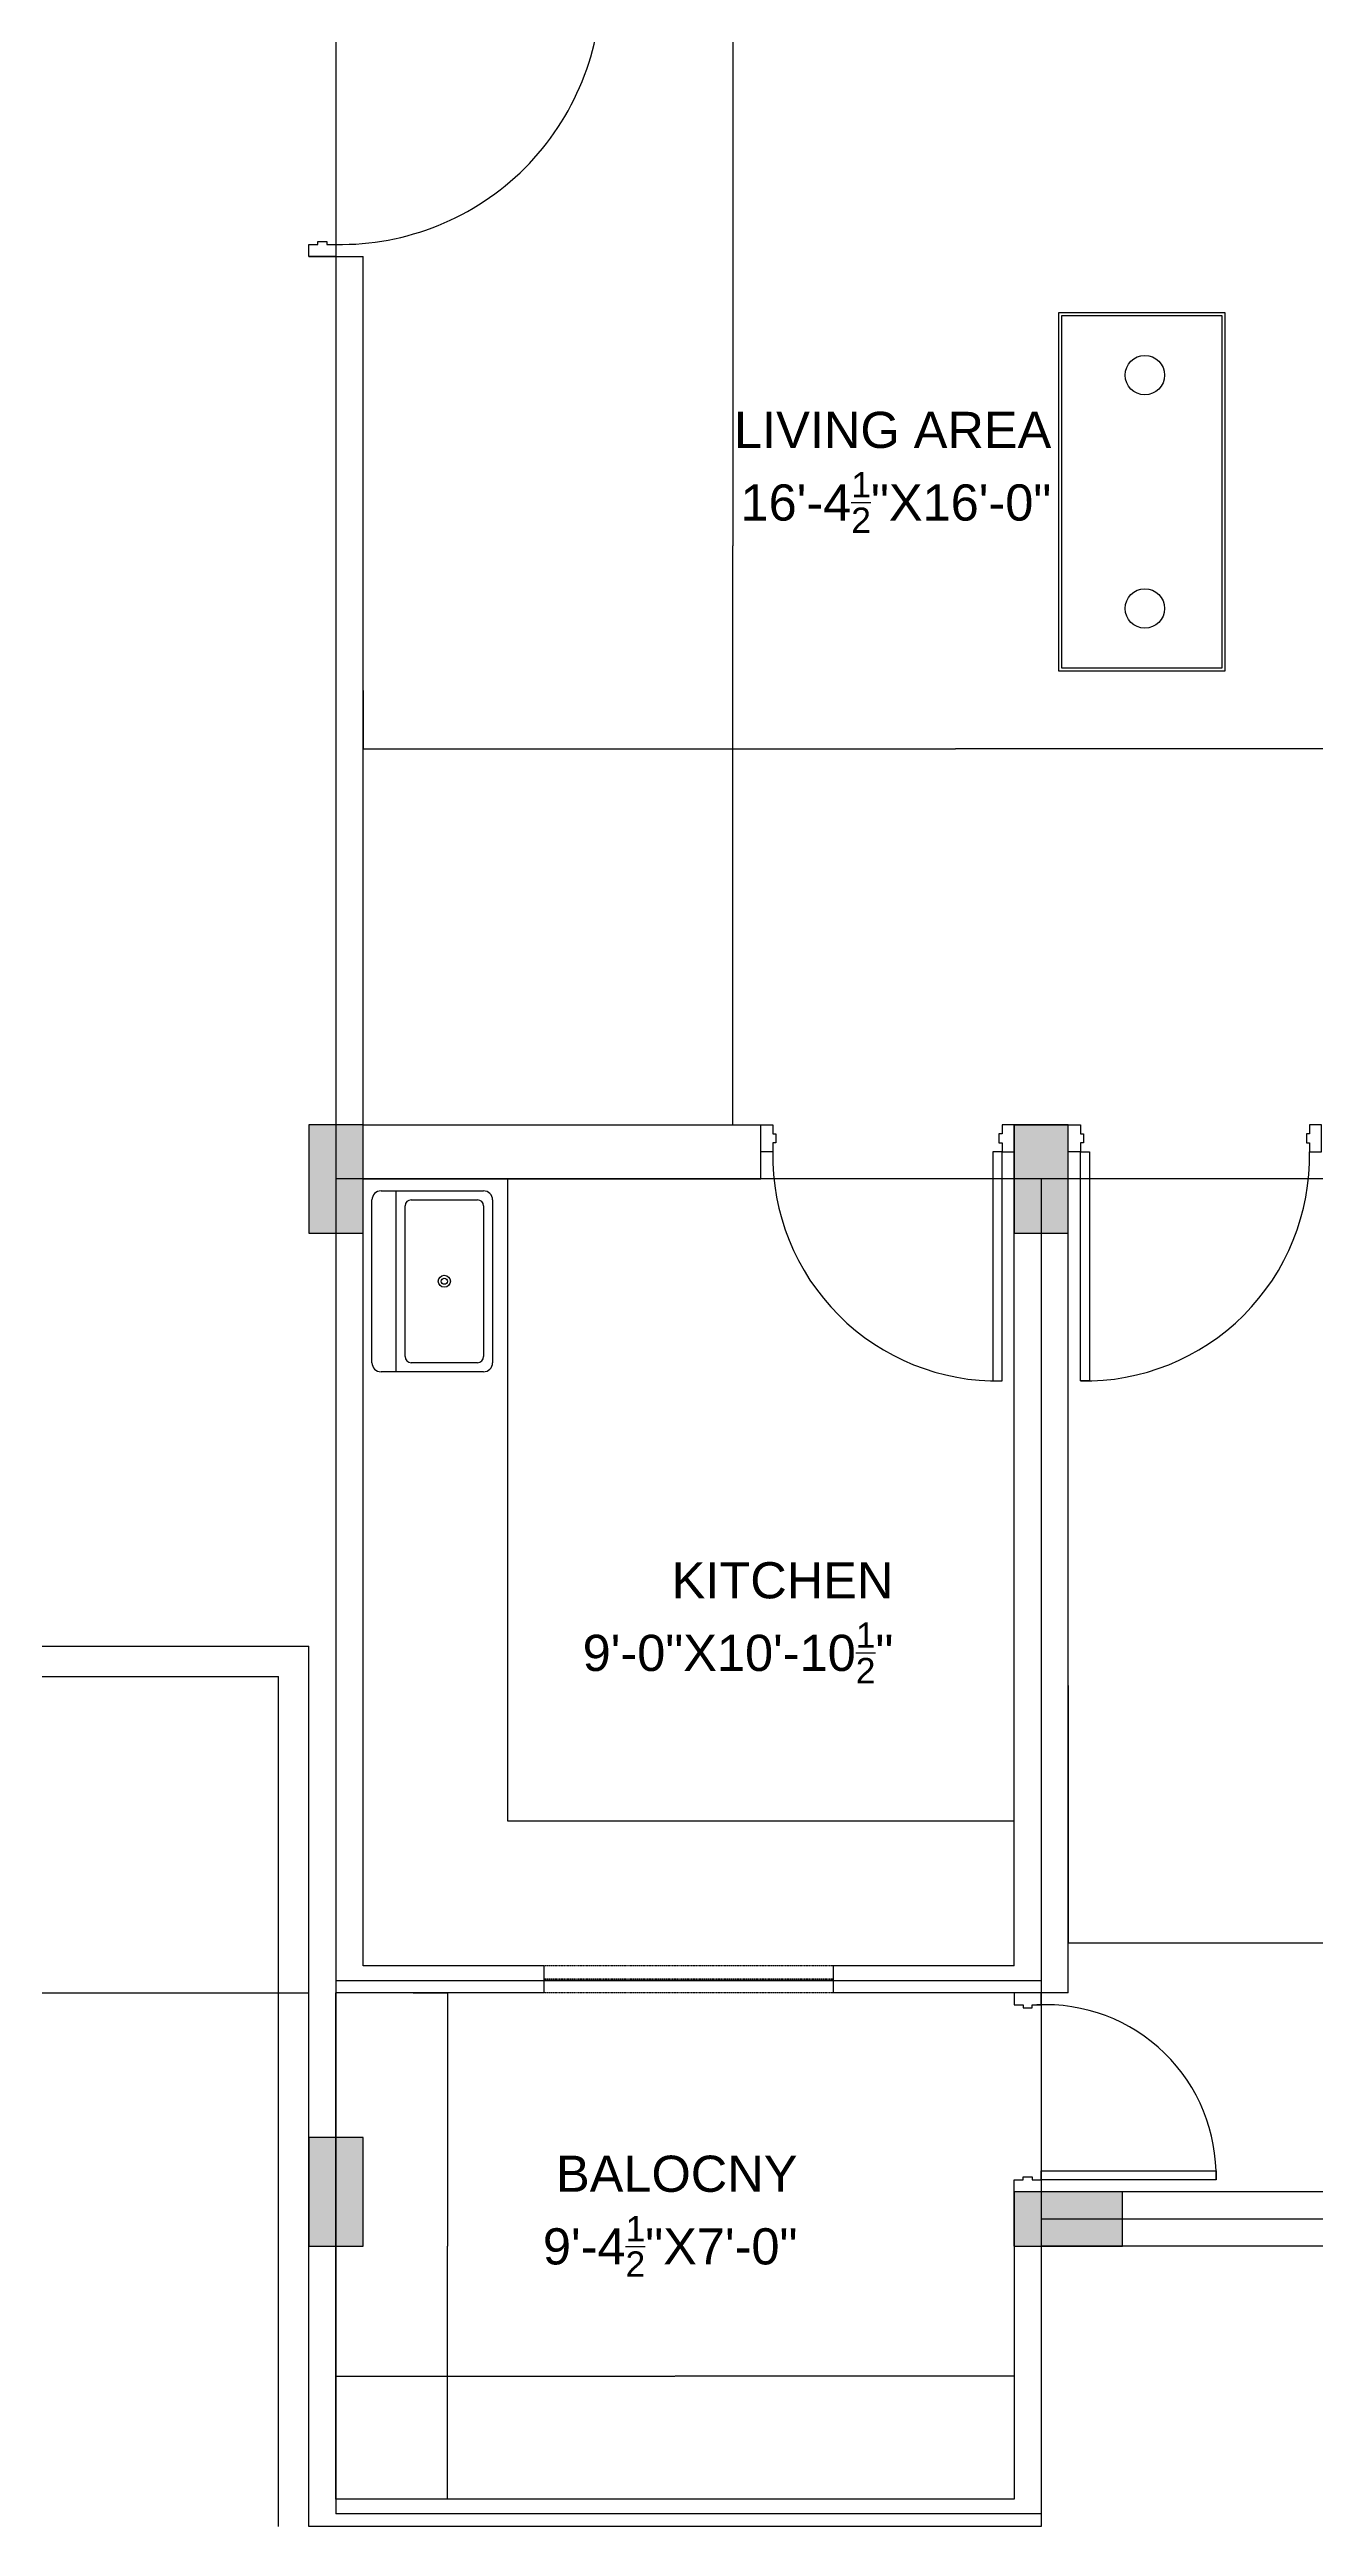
# Model space of a CAD drawing. Header units: metres. Extents: x -2370498 to 1228044, y -644254 to 236701.
# Drawn here: x -101916 to -93985, y -17071 to -1557 of the extents above; entities that cross this region are included whole.
import ezdxf

# ---------------------------------------------------------------- set-up
doc = ezdxf.new("R2010")
doc.units = ezdxf.units.M
doc.header["$MEASUREMENT"] = 0
doc.linetypes.add('HIDDEN2', pattern=[0.1875, 0.125, -0.0625])
for name, color, linetype in [('Beam', 6, 'Continuous'), ('column', 156, 'Continuous'), ('dim', 192, 'Continuous'), ('Door', 3, 'Continuous'), ('funi', 22, 'Continuous'), ('stair', 6, 'Continuous'), ('text', 1, 'Continuous'), ('TOILET SAMBLE', 181, 'Continuous'), ('window', 5, 'HIDDEN2')]:
    doc.layers.add(name, color=color, linetype=linetype)
doc.layers.add('Wall', color=7, linetype='Continuous', lineweight=30)
doc.styles.get("Standard").update_dxf_attribs({"font": 'arial.ttf'})
doc.dimstyles.get("Standard").update_dxf_attribs({"dimtxt": 0.18, "dimasz": 0.18, "dimexe": 0.18, "dimexo": 0.0625, "dimgap": 0.09, "dimtad": 0, "dimtih": 1, "dimtoh": 1, "dimdec": 1, "dimzin": 0, "dimdsep": 46, "dimlunit": 4, "dimtxsty": 'Standard', "dimcen": 0.09, "dimadec": 0, "dimazin": 0, "dimtfac": 1, "dimtdec": 1, "dimtofl": 0, "dimtmove": 0, "dimatfit": 3, "dimfxl": 1, "dimtolj": 1, "dimtzin": 0, "dimarcsym": 0})

# ---------------------------------------------------------------- blocks, each defined once
blk = doc.blocks.new('*D40')
at = {"layer": 'Defpoints', "color": 0, "transparency": 16777216}
for p in [(-95533.688481134, -11803.24878123343), (-89416.18002003488, -11803.24878123343), (-95533.688481134, -13416.25055567836)]:
    blk.add_point(p, dxfattribs=at)
at = {"layer": 'dim', "color": 0, "lineweight": -2, "transparency": 16777216}
for p, q in [((-95533.688481134, -11803.31128123343), (-95533.688481134, -13416.43055567836)), ((-89416.18002003488, -11803.31128123343), (-89416.18002003488, -13416.43055567836)), ((-95533.508481134, -13416.25055567836), (-92475.46897091187, -13416.25055567836)), ((-89416.36002003487, -13416.25055567836), (-92474.39953025701, -13416.25055567836))]:
    blk.add_line(p, q, dxfattribs=at)
at = {"layer": 'dim', "color": 0, "transparency": 16777216}
for points in [[(-95533.508481134, -13416.22055567836), (-95533.508481134, -13416.28055567836), (-95533.688481134, -13416.25055567836)], [(-89416.36002003487, -13416.22055567836), (-89416.36002003487, -13416.28055567836), (-89416.18002003488, -13416.25055567836)]]:
    blk.add_solid(points, dxfattribs=at)
at = {"layer": 'dim', "color": 0, "transparency": 16777216, "insert": (-92474.93425058444, -13416.25055567836), "char_height": 0.18, "attachment_point": 5}
blk.add_mtext('\\A1;509\'-9{\\H1x;\\S1/2;}"', dxfattribs=at)
blk = doc.blocks.new('*D42')
at = {"layer": 'Defpoints', "color": 0, "transparency": 16777216}
for p in [(-99636.96781800377, -13729.13107454236), (-99422.94018458958, -16901.1724988159), (-99422.9401845906, -16901.1724988159)]:
    blk.add_point(p, dxfattribs=at)
at = {"layer": 'dim', "color": 0, "lineweight": -2, "transparency": 16777216}
for p, q in [((-99636.90531800377, -13729.13107454236), (-99422.7601845906, -13729.13107454236)), ((-99422.9401845906, -13729.31107454236), (-99422.9401845906, -15314.96988354134)), ((-99422.9401845906, -16900.9924988159), (-99422.9401845906, -15315.33368981692)), ((-99423.00268458958, -16901.1724988159), (-99423.12018459059, -16901.1724988159))]:
    blk.add_line(p, q, dxfattribs=at)
at = {"layer": 'dim', "color": 0, "transparency": 16777216}
for points in [[(-99422.9701845906, -13729.31107454236), (-99422.9101845906, -13729.31107454236), (-99422.9401845906, -13729.13107454236)], [(-99422.9701845906, -16900.9924988159), (-99422.9101845906, -16900.9924988159), (-99422.9401845906, -16901.1724988159)]]:
    blk.add_solid(points, dxfattribs=at)
at = {"layer": 'dim', "color": 0, "transparency": 16777216, "insert": (-99422.94018459057, -15315.1517866791), "char_height": 0.18, "attachment_point": 5}
blk.add_mtext('\\A1;264\'-4"', dxfattribs=at)
blk = doc.blocks.new('*D43')
at = {"layer": 'Defpoints', "color": 0, "transparency": 16777216}
for p in [(-100121.819826958, -15986.50587402498), (-100121.819826958, -16128.74264960738), (-95873.550062306, -15986.50587402498)]:
    blk.add_point(p, dxfattribs=at)
at = {"layer": 'dim', "color": 0, "lineweight": -2, "transparency": 16777216}
for p, q in [((-100121.819826958, -15986.56837402498), (-100121.819826958, -16128.92264960738)), ((-100121.6398269581, -16128.74264960738), (-97998.21960356791, -16128.74264960738)), ((-95873.730062306, -16128.74264960738), (-97997.15028569615, -16128.74264960738)), ((-95873.550062306, -15986.56837402498), (-95873.550062306, -16128.92264960738))]:
    blk.add_line(p, q, dxfattribs=at)
at = {"layer": 'dim', "color": 0, "transparency": 16777216}
for points in [[(-100121.6398269581, -16128.71264960738), (-100121.6398269581, -16128.77264960738), (-100121.819826958, -16128.74264960738)], [(-95873.730062306, -16128.71264960738), (-95873.730062306, -16128.77264960738), (-95873.550062306, -16128.74264960738)]]:
    blk.add_solid(points, dxfattribs=at)
at = {"layer": 'dim', "color": 0, "transparency": 16777216, "insert": (-97997.68494463203, -16128.74264960738), "char_height": 0.18, "attachment_point": 5}
blk.add_mtext('\\A1;354\'-0{\\H1x;\\S1/2;}"', dxfattribs=at)
blk = doc.blocks.new('*D44')
at = {"layer": 'Defpoints', "color": 0, "transparency": 16777216}
for p in [(-98354.40954882465, -1040.965377448245), (-97635.93315684344, -1040.965377448245), (-98354.40954882465, -8291.34577578774)]:
    blk.add_point(p, dxfattribs=at)
at = {"layer": 'dim', "color": 0, "lineweight": -2, "transparency": 16777216}
for p, q in [((-98354.34704882465, -1040.965377448245), (-97635.75315684345, -1040.965377448245)), ((-97635.93315684344, -1041.145377448245), (-97635.93315684344, -4665.853305130953)), ((-97635.93315684344, -8291.16577578774), (-97635.93315684344, -4666.457848105032)), ((-98354.34704882465, -8291.34577578774), (-97635.75315684345, -8291.34577578774))]:
    blk.add_line(p, q, dxfattribs=at)
at = {"layer": 'dim', "color": 0, "transparency": 16777216}
for points in [[(-97635.96315684344, -1041.145377448245), (-97635.90315684344, -1041.145377448245), (-97635.93315684344, -1040.965377448245)], [(-97635.96315684344, -8291.16577578774), (-97635.90315684344, -8291.16577578774), (-97635.93315684344, -8291.34577578774)]]:
    blk.add_solid(points, dxfattribs=at)
at = {"layer": 'dim', "color": 0, "transparency": 16777216, "insert": (-97635.93315684343, -4666.155576617964), "char_height": 0.18, "attachment_point": 5}
blk.add_mtext('\\A1;604\'-2{\\H1x;\\S1/2;}"', dxfattribs=at)
blk = doc.blocks.new('*D45')
at = {"layer": 'Defpoints', "color": 0, "transparency": 16777216}
for p in [(-99951.8890363722, -5572.453126410379), (-92531.57784744639, -5561.64197764074), (-99951.8890363722, -5936.640968396689)]:
    blk.add_point(p, dxfattribs=at)
at = {"layer": 'dim', "color": 0, "lineweight": -2, "transparency": 16777216}
for p, q in [((-99951.8890363722, -5572.515626410379), (-99951.8890363722, -5936.82096839669)), ((-92531.57784744639, -5561.70447764074), (-92531.57784744639, -5936.82096839669)), ((-99951.70903637221, -5936.640968396689), (-96242.26865336904, -5936.640968396689)), ((-92531.75784744638, -5936.640968396689), (-96241.19823044955, -5936.640968396689))]:
    blk.add_line(p, q, dxfattribs=at)
at = {"layer": 'dim', "color": 0, "transparency": 16777216}
for points in [[(-99951.70903637221, -5936.61096839669), (-99951.70903637221, -5936.670968396689), (-99951.8890363722, -5936.640968396689)], [(-92531.75784744638, -5936.61096839669), (-92531.75784744638, -5936.670968396689), (-92531.57784744639, -5936.640968396689)]]:
    blk.add_solid(points, dxfattribs=at)
at = {"layer": 'dim', "color": 0, "transparency": 16777216, "insert": (-96241.7334419093, -5936.640968396689), "char_height": 0.18, "attachment_point": 5}
blk.add_mtext('\\A1;618\'-4{\\H1x;\\S1/2;}"', dxfattribs=at)
blk = doc.blocks.new('TABEL')
at = {"layer": 'funi'}
for points in [[(344.9697734733977, -136.6354657468573), (372.5102604115586, -136.6354657468573), (372.5102604115586, -196.1067197865883), (344.9697734733977, -196.1067197865883)], [(345.4697734733977, -137.1354657468573), (372.0102604115586, -137.1354657468573), (372.0102604115586, -195.6067197865883), (345.4697734733977, -195.6067197865883)]]:
    blk.add_lwpolyline(points, close=True, dxfattribs=at)
at = {"layer": 'funi', "color": 7}
for centre in [(358.2102462822295, -147.0236590330051), (358.2102462822295, -185.7185265004406)]:
    blk.add_circle(centre, 3.2712288282803, dxfattribs=at)
blk = doc.blocks.new('Sink-single - 30 in top')
blk.add_line((-15, -3.999996000000001), (15, -3.999996000000001))
for points in [[(-13.5, 0), (13.5, 0)], [(-15, -18.499996), (-15, -1.500000000000002)], [(15, -1.500000000000002), (15, -18.499996)], [(-13.5, -17.499996), (-13.5, -6.499996000000001)], [(-12.5, -5.499996000000001), (12.5, -5.499996000000001)], [(13.5, -6.499996000000001), (13.5, -17.499996)], [(13.5, -19.999996), (-13.5, -19.999996)], [(12.5, -18.499996), (-12.5, -18.499996)]]:
    blk.add_lwpolyline(points)
for radius in [1, 0.5]:
    blk.add_circle((0, -11.999996), radius)
for centre, radius, start, end in [((-13.5, -1.500000000000002), 1.5, 90, 180), ((13.5, -1.500000000000002), 1.5, 0, 90), ((-12.5, -6.499996000000001), 1, 90, 180), ((12.5, -6.499996000000001), 1, 0, 90), ((-13.5, -18.499996), 1.5, 180, 270), ((-12.5, -17.499996), 1, 180, 270), ((12.5, -17.499996), 1, 270, 0), ((13.5, -18.499996), 1.5, 270, 0)]:
    blk.add_arc(centre, radius, start, end)

msp = doc.modelspace()

# ---------------------------------------------------------------- hatches: boundary and pattern name
at = {"layer": 'column'}
h = msp.add_hatch(color=256, dxfattribs=at)
h.dxf.hatch_style = 1
h.paths.add_polyline_path([(-100291.7506175442, -8291.345775787737), (-99951.8890363722, -8291.345775787737), (-99951.8890363722, -8971.068938132086), (-100291.7506175442, -8971.068938132086)])
h = msp.add_hatch(color=256, dxfattribs=at)
h.dxf.hatch_style = 1
h.paths.add_polyline_path([(-95873.550062306, -8291.345775787737), (-95533.688481134, -8291.345775787737), (-95533.688481134, -8971.068938132086), (-95873.550062306, -8971.068938132086)])
h = msp.add_hatch(color=256, dxfattribs=at)
h.dxf.hatch_style = 1
h.paths.add_polyline_path([(-100291.7506175442, -14635.42862433481), (-99951.8890363722, -14635.42862433481), (-99951.8890363722, -15315.15178667913), (-100291.7506175442, -15315.15178667913)])
h = msp.add_hatch(color=256, dxfattribs=at)
h.dxf.hatch_style = 1
h.paths.add_polyline_path([(-95193.8268999617, -14975.29020550697), (-95193.8268999617, -15315.15178667913), (-95873.550062306, -15315.15178667913), (-95873.550062306, -14975.29020550697)])

# ---------------------------------------------------------------- linework, layer by layer
for p, q in [((-103916.9408167142, -11557.73242132785), (-100291.7506175442, -11557.73242132785)), ((-103728.1288271738, -11746.54441086796), (-100480.5626070842, -11746.54441086796))]:
    msp.add_line(p, q)
at = {"layer": 'Beam'}
for p, q in [((-100121.819826958, -871.0345868622026), (-100121.8198269572, -8631.2073569588)), ((-100121.8198269572, -8631.2073569588), (-100121.8198269583, -16992.4080553655)), ((-89246.24922944875, -8631.207356959383), (-100121.8198269572, -8631.207356960842)), ((-95703.61927172016, -8631.207356959894), (-95703.61927172016, -16992.4080553655)), ((-95703.61927172016, -13653.59145729688), (-100121.819826958, -13653.59145729604)), ((-95703.61927172016, -15145.22099609461), (-89246.24922944904, -15145.22099609461)), ((-95703.61927172016, -16992.4080553655), (-100121.8198269583, -16992.4080553655))]:
    msp.add_line(p, q, dxfattribs=at)
at = {"layer": 'column'}
for points in [[(-99951.8890363722, -8291.345775787737), (-100291.7506175442, -8291.345775787737), (-100291.7506175442, -8971.068938132086), (-99951.8890363722, -8971.068938132086)], [(-95533.688481134, -8291.345775787737), (-95873.550062306, -8291.345775787737), (-95873.550062306, -8971.068938132086), (-95533.688481134, -8971.068938132086)], [(-99951.8890363722, -14635.42862433481), (-100291.7506175442, -14635.42862433481), (-100291.7506175442, -15315.15178667913), (-99951.8890363722, -15315.15178667913)], [(-95193.8268999617, -15315.15178667913), (-95193.8268999617, -14975.29020550697), (-95873.550062306, -14975.29020550697), (-95873.550062306, -15315.15178667913)]]:
    msp.add_lwpolyline(points, close=True, dxfattribs=at)
at = {"layer": 'Door'}
for points in [[(-100121.819826958, -2853.560477033117), (-100291.7506175442, -2853.560477033117), (-100291.7506175442, -2778.035681217095), (-100235.1070206822, -2778.035681217095), (-100235.1070206822, -2759.154482263062), (-100178.4634238203, -2759.154482263062), (-100178.4634238203, -2778.035681217095), (-100121.819826958, -2778.035681217095), (-100121.819826958, -2853.560477033117)], [(-97459.57077444303, -8461.276566373816), (-97459.57077444303, -8291.345775787737), (-97384.04597862692, -8291.345775787737), (-97384.04597862692, -8347.989372649763), (-97365.16477967273, -8347.989372649763), (-97365.16477967273, -8404.63296951179), (-97384.04597862692, -8404.63296951179), (-97384.04597862692, -8461.276566373816), (-97459.57077444303, -8461.276566373816)], [(-95873.550062306, -8461.276566373816), (-95873.550062306, -8291.345775787737), (-95949.07485812214, -8291.345775787737), (-95949.07485812214, -8347.989372649763), (-95967.95605707633, -8347.989372649763), (-95967.95605707633, -8404.63296951179), (-95949.07485812214, -8404.63296951179), (-95949.07485812214, -8461.276566373816), (-95873.550062306, -8461.276566373816)], [(-95533.688481134, -8461.276566373816), (-95533.688481134, -8291.345775787737), (-95458.16368531786, -8291.345775787737), (-95458.16368531786, -8347.989372649763), (-95439.282486364, -8347.989372649763), (-95439.282486364, -8404.63296951179), (-95458.16368531786, -8404.63296951179), (-95458.16368531786, -8461.276566373816), (-95533.688481134, -8461.276566373816)], [(-93947.66776899727, -8461.276566373816), (-93947.66776899727, -8291.345775787737), (-94023.19256481311, -8291.345775787737), (-94023.19256481311, -8347.989372649763), (-94042.0737637673, -8347.989372649763), (-94042.0737637673, -8404.63296951179), (-94023.19256481311, -8404.63296951179), (-94023.19256481311, -8461.276566373816), (-93947.66776899727, -8461.276566373816)], [(-95703.61927172016, -13729.13107454236), (-95873.550062306, -13729.13107454236), (-95873.550062306, -13804.65587035842), (-95816.90646544406, -13804.65587035842), (-95816.90646544406, -13823.53706931241), (-95760.26286858211, -13823.53706931241), (-95760.26286858211, -13804.65587035842), (-95703.61927172016, -13804.65587035842), (-95703.61927172016, -13729.13107454236)], [(-95703.61927172016, -14975.29020550697), (-95873.550062306, -14975.29020550697), (-95873.550062306, -14899.76540969094), (-95816.90646544406, -14899.76540969094), (-95816.90646544406, -14880.88421073691), (-95760.26286858211, -14880.88421073691), (-95760.26286858211, -14899.76540969094), (-95703.61927172016, -14899.76540969094), (-95703.61927172016, -14975.29020550697)]]:
    msp.add_lwpolyline(points, dxfattribs=at)
for points in [[(-95949.07485812214, -9896.247686878502), (-95949.07485812214, -8461.276566373816), (-96005.71845498409, -8461.276566373816), (-96005.71845498409, -9896.247686878502)], [(-95458.16368531786, -9896.247686878502), (-95458.16368531786, -8461.276566373816), (-95401.52008845592, -8461.276566373816), (-95401.52008845592, -9896.247686878502)], [(-95703.61927172016, -14899.76540969094), (-95703.61927172016, -14843.12181282892), (-94608.50973238742, -14843.12181282892), (-94608.50973238742, -14899.76540969094)]]:
    msp.add_lwpolyline(points, close=True, dxfattribs=at)
for centre, radius, start, end in [((-100093.4980285272, -1144.811971695281), 1633.469255789795, 269.0065311439978, 0.993468856253243), ((-95977.39665655328, -8489.598364804828), 1406.934411959821, 178.8465495488871, 271.1534504511512), ((-95429.84188688705, -8489.598364804828), 1406.934411959821, 268.8465495488488, 1.153450451112906), ((-95676.36846566656, -14871.44361125993), 1068.23424327576, 358.480754856047, 92.98203665046547)]:
    msp.add_arc(centre, radius, start, end, dxfattribs=at)
at = {"layer": 'stair'}
for p, q in [((-99045.59148657978, -12652.90273416386), (-99045.59148657978, -8631.207356959894)), ((-100291.7506175442, -13729.13107454236), (-100291.7506175442, -11557.73242132785)), ((-95873.550062306, -12652.90273416386), (-99045.59148657978, -12652.90273416386)), ((-103916.9408167142, -13729.13107454236), (-100291.7506175442, -13729.13107454236))]:
    msp.add_line(p, q, dxfattribs=at)
at = {"layer": 'Wall'}
for p, q in [((-100291.7506175442, -2853.560477033117), (-99951.8890363722, -2853.560477033117)), ((-99951.8890363722, -8291.345775787737), (-99951.8890363722, -2853.560477033117)), ((-99951.8890363722, -8291.345775787737), (-97459.57077444303, -8291.345775787737)), ((-97459.57077444303, -8631.207356959894), (-97459.57077444303, -8291.345775787737)), ((-95873.550062306, -13559.20028395628), (-95873.550062306, -8291.345775787737)), ((-95873.550062306, -8291.345775787737), (-95533.688481134, -8291.345775787737)), ((-95533.688481134, -13729.13107454236), (-95533.688481134, -8291.345775787737)), ((-99951.8890363722, -8631.207356959894), (-97459.57077444303, -8631.207356959894)), ((-99951.8890363722, -13559.20028395628), (-99951.8890363722, -8631.207356959894)), ((-100291.7506175442, -17071.10328940197), (-100291.7506175442, -11557.73242132785)), ((-100480.5626070842, -17071.10328940197), (-100480.5626070842, -11746.54441086796)), ((-98819.01709913167, -13559.20028395628), (-99951.8890363722, -13559.20028395628)), ((-98819.01709913167, -13559.20028395628), (-98819.01709913167, -13729.13107454236)), ((-95873.550062306, -13559.20028395628), (-97006.42199954654, -13559.20028395628)), ((-97006.42199954654, -13559.20028395628), (-97006.42199954654, -13729.13107454236)), ((-98819.01709913167, -13729.13107454236), (-100121.819826958, -13729.13107454236)), ((-100121.819826958, -16901.17249881589), (-100121.819826958, -13729.13107454236)), ((-95873.550062306, -13729.13107454236), (-97006.42199954654, -13729.13107454236)), ((-95533.688481134, -13729.13107454236), (-95873.550062306, -13729.13107454236)), ((-93296.26640508378, -14975.29020550697), (-95873.550062306, -14975.29020550697)), ((-95873.550062306, -15315.15178667913), (-95873.550062306, -14975.29020550697)), ((-95873.550062306, -15315.15178667913), (-95873.550062306, -16901.17249881589)), ((-93296.26640508378, -15315.15178667913), (-95703.61927172016, -15315.15178667913)), ((-95703.61927172016, -15315.15178667913), (-95703.61927172016, -17071.10328940197)), ((-95873.550062306, -16901.17249881589), (-100121.819826958, -16901.17249881589)), ((-95703.61927172016, -17071.10328940197), (-100291.7506175442, -17071.10328940197))]:
    msp.add_line(p, q, dxfattribs=at)
at = {"layer": 'window'}
for p, q in [((-97006.42199954654, -13559.20028395628), (-98819.01709913167, -13559.20028395628)), ((-97006.42199954654, -13729.13107454236), (-98819.01709913167, -13729.13107454236))]:
    msp.add_line(p, q, dxfattribs=at)
at = {"layer": 'window', "lineweight": 40}
msp.add_line((-97006.42199954654, -13644.16567924932), (-98819.01709913167, -13644.16567924932), dxfattribs=at)

# ---------------------------------------------------------------- block references
at = {"layer": 'funi', "xscale": 37.76239790801824, "yscale": 37.76239790801824, "zscale": 37.76239790801824, "rotation": 180}
msp.add_blockref('TABEL', (-81527.07827997561, -10609.64968980629), dxfattribs=at)
at = {"layer": 'TOILET SAMBLE', "xscale": 37.76239790801824, "yscale": 37.76239790801824, "zscale": 37.76239790801824, "rotation": 90.00000000000001}
msp.add_blockref('Sink-single - 30 in top', (-99895.61894992883, -9272.17391947357), dxfattribs=at)

# ---------------------------------------------------------------- texts
at = {"layer": 'text', "char_height": 226.5743874481095, "attachment_point": 9}
for s, insert in [('\\A1;LIVING AREA\\P16\'-4{\\H0.7x;\\S1/2;}"X16\'-0"', (-95640.34055169254, -4584.690119382598)), ('\\A1; KITCHEN \\P9\'-0"X10\'-10{\\H0.7x;\\S1/2;}"', (-96629.34183408773, -11789.87377119453)), ('\\A1; BALOCNY\\P9\'-4{\\H0.7x;\\S1/2;}"X7\'-0" ', (-97230.31515600458, -15506.99139679802))]:
    msp.add_mtext_dynamic_manual_height_columns(s, width=4249.676339665977, gutter_width=37.76239790801824, heights=[0], dxfattribs=dict(at, insert=insert))

# ---------------------------------------------------------------- dimensions: what is measured, and where the dimension line sits
at = {"layer": 'dim'}
for base, p1, p2, angle, picture, middle in [((-97635.93315684344, -1040.965377448245), (-98354.4095488246, -8291.345775787737), (-98354.4095488246, -1040.965377448245), 270, '*D44', (-97635.93315684343, -4666.155576617964)), ((-99951.8890363722, -5936.640968396689), (-92531.57784744639, -5561.64197764074), (-99951.8890363722, -5572.453126410379), 180, '*D45', (-96241.7334419093, -5936.640968396689)), ((-95533.688481134, -13416.25055567836), (-89416.18002003488, -11803.24878123343), (-95533.688481134, -11803.24878123343), 180, '*D40', (-92474.93425058444, -13416.25055567836)), ((-99422.9401845906, -16901.1724988159), (-99636.96781800372, -13729.13107454236), (-99422.94018458952, -16901.17249881589), 270, '*D42', (-99422.94018459057, -15315.1517866791)), ((-100121.819826958, -16128.74264960738), (-95873.550062306, -15986.50587402498), (-100121.819826958, -15986.50587402498), 180, '*D43', (-97997.68494463203, -16128.74264960738))]:
    dim = msp.add_linear_dim(base=base, p1=p1, p2=p2, angle=angle, dimstyle='Standard', dxfattribs=at)
    dim.commit()
    dim.dimension.update_dxf_attribs({"geometry": picture, "text_midpoint": middle})

doc.saveas('drawing.dxf')
